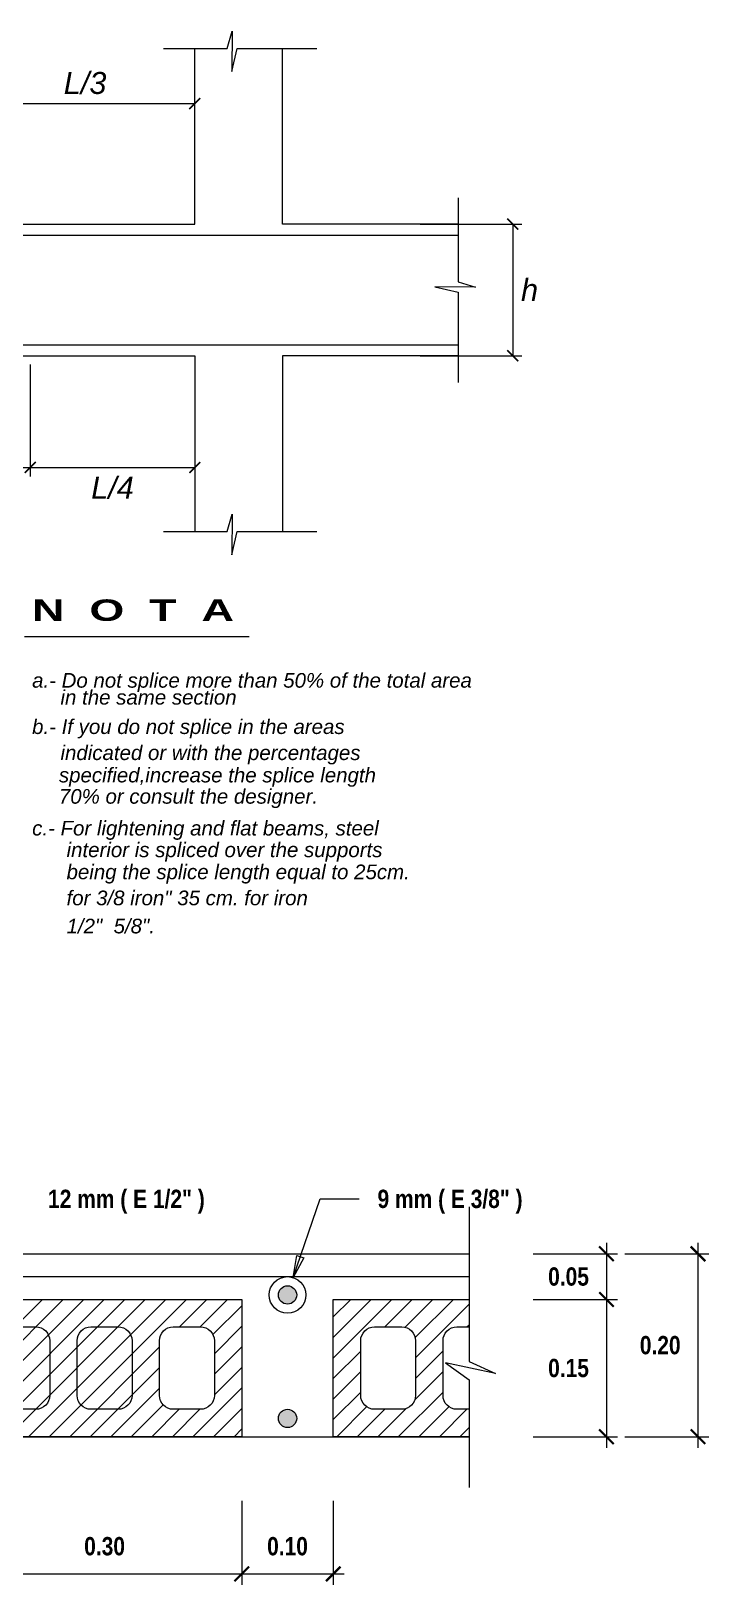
# Model space of a CAD drawing. Header units: millimetres. Extents: x 68 to 194, y 47 to 103.
# Drawn here: x 96.96 to 100.67, y 53.98 to 62.47 of the extents above; entities that cross this region are included whole.
import ezdxf

# ---------------------------------------------------------------- set-up
doc = ezdxf.new("R2010")
doc.units = ezdxf.units.MM
for name, color, linetype, lineweight in [('E_Fierros', 2, 'Continuous', 50), ('G_Complemento', 30, 'Continuous', 20), ('G_Sombreados', 8, 'Continuous', 9), ('G_Texto', 122, 'Continuous', 20)]:
    doc.layers.add(name, color=color, linetype=linetype, lineweight=lineweight)
doc.layers.add('G_Acotación', color=171, linetype='Continuous')
doc.styles.add('ARIAL', font='ariali.ttf', dxfattribs={"height": 0.12})
doc.styles.add('Cotas', font='ARIALNB.TTF', dxfattribs={"height": 0.1})
doc.styles.add('Titulo Detalles', font='swissb.ttf')
doc.dimstyles.new('110', dxfattribs={"dimtxt": 1, "dimasz": 0.08, "dimexe": 0.06, "dimexo": 0.1, "dimgap": 0.1, "dimtad": 3, "dimtih": 1, "dimtoh": 1, "dimlfac": 0.2, "dimzin": 1, "dimdsep": 46, "dimtxsty": 'Cotas', "dimblk": 'ARCHTICK', "dimcen": 2.5, "dimdle": 0.06, "dimclrt": 3, "dimazin": 0, "dimtp": 0.2, "dimtm": 0.2, "dimtfac": 1, "dimtix": 1, "dimtmove": 1, "dimatfit": 3, "dimldrblk": 'CLOSEDBLANK', "dimfxl": 0, "dimtolj": 1, "dimtzin": 1, "dimarcsym": 0})
doc.dimstyles.new('Indicadores', dxfattribs={"dimtxt": 0.08, "dimasz": 0.08, "dimexe": 0.05, "dimexo": 0.1, "dimgap": 0.05, "dimtad": 2, "dimtih": 1, "dimtoh": 1, "dimzin": 4, "dimdsep": 46, "dimtxsty": 'ARIAL', "dimblk1": 'ARCHTICK', "dimblk2": 'ARCHTICK', "dimsah": 1, "dimcen": 0.02, "dimclrd": 8, "dimclre": 8, "dimclrt": 7, "dimadec": 0, "dimazin": 0, "dimtfac": 1, "dimtmove": 2, "dimatfit": 3, "dimldrblk": 'CLOSEDBLANK', "dimfxl": 0, "dimtolj": 1, "dimtzin": 4, "dimlwd": 9, "dimlwe": 9, "dimarcsym": 0})
pattern_1 = [(45, (-1076.71157, -1234.71255), (-0.0561266008, 0.0561266008), [])]

# ---------------------------------------------------------------- blocks, each defined once
blk = doc.blocks.new('_ArchTick')
at = {"color": 0, "linetype": 'ByBlock', "const_width": 0.15}
blk.add_lwpolyline([(-0.5, -0.5), (0.5, 0.5)], dxfattribs=at)
blk = doc.blocks.new('*D613')
at = {"layer": 'Defpoints', "color": 0}
for p in [(100.1056, 55.7914), (100.1056, 54.7914), (100.6056, 54.7914)]:
    blk.add_point(p, dxfattribs=at)
at = {"layer": 'G_Acotación', "color": 0, "lineweight": -2}
for p, q in [((100.6056, 55.8514), (100.6056, 54.7314)), ((100.2056, 55.7914), (100.6656, 55.7914)), ((100.2056, 54.7914), (100.6656, 54.7914))]:
    blk.add_line(p, q, dxfattribs=at)
at = {"layer": 'G_Acotación', "color": 0, "lineweight": -2, "xscale": 0.08, "yscale": 0.08, "zscale": 0.08}
for p, rotation in [((100.6056, 55.7914), 90), ((100.6056, 54.7914), 270)]:
    blk.add_blockref('_ArchTick', p, dxfattribs=dict(at, rotation=rotation))
at = {"layer": 'G_Acotación', "color": 3, "lineweight": 5, "insert": (100.3993, 55.2914), "char_height": 0.1, "attachment_point": 5, "style": 'Cotas'}
blk.add_mtext('\\A1;0.20', dxfattribs=at)
blk = doc.blocks.new('_ClosedBlank')
at = {"color": 0, "linetype": 'ByBlock', "lineweight": -2}
for p, q in [((-1, 0.17), (0, 0)), ((-1, 0.17), (-1, -0.17)), ((0, 0), (-1, -0.17))]:
    blk.add_line(p, q, dxfattribs=at)
blk = doc.blocks.new('*D614')
at = {"layer": 'Defpoints', "color": 0}
for p in [(99.6056, 55.7914), (99.6056, 55.5414), (100.1056, 55.5414)]:
    blk.add_point(p, dxfattribs=at)
at = {"layer": 'G_Acotación', "color": 0, "lineweight": -2}
for p, q in [((100.1056, 55.8514), (100.1056, 55.4814)), ((99.7056, 55.7914), (100.1656, 55.7914)), ((99.7056, 55.5414), (100.1656, 55.5414))]:
    blk.add_line(p, q, dxfattribs=at)
at = {"layer": 'G_Acotación', "color": 0, "lineweight": -2, "xscale": 0.08, "yscale": 0.08, "zscale": 0.08}
for p, rotation in [((100.1056, 55.7914), 90), ((100.1056, 55.5414), 270)]:
    blk.add_blockref('_ArchTick', p, dxfattribs=dict(at, rotation=rotation))
at = {"layer": 'G_Acotación', "color": 3, "lineweight": 5, "insert": (99.8982, 55.6664), "char_height": 0.1, "attachment_point": 5, "style": 'Cotas'}
blk.add_mtext('\\A1;0.05', dxfattribs=at)
blk = doc.blocks.new('*D615')
at = {"layer": 'Defpoints', "color": 0}
for p in [(99.6056, 55.5414), (99.6056, 54.7914), (100.1056, 54.7914)]:
    blk.add_point(p, dxfattribs=at)
at = {"layer": 'G_Acotación', "color": 0, "lineweight": -2}
for p, q in [((100.1056, 55.6014), (100.1056, 54.7314)), ((99.7056, 55.5414), (100.1656, 55.5414)), ((99.7056, 54.7914), (100.1656, 54.7914))]:
    blk.add_line(p, q, dxfattribs=at)
at = {"layer": 'G_Acotación', "color": 0, "lineweight": -2, "xscale": 0.08, "yscale": 0.08, "zscale": 0.08}
for p, rotation in [((100.1056, 55.5414), 90), ((100.1056, 54.7914), 270)]:
    blk.add_blockref('_ArchTick', p, dxfattribs=dict(at, rotation=rotation))
at = {"layer": 'G_Acotación', "color": 3, "lineweight": 5, "insert": (99.8982, 55.1664), "char_height": 0.1, "attachment_point": 5, "style": 'Cotas'}
blk.add_mtext('\\A1;0.15', dxfattribs=at)
blk = doc.blocks.new('*D616')
at = {"layer": 'Defpoints', "color": 0}
for p in [(98.1121, 54.5414), (98.6121, 54.5414), (98.6121, 54.0414)]:
    blk.add_point(p, dxfattribs=at)
at = {"layer": 'G_Acotación', "color": 0, "lineweight": -2}
for p, q in [((98.1121, 54.4414), (98.1121, 53.9814)), ((98.6121, 54.4414), (98.6121, 53.9814)), ((98.0521, 54.0414), (98.6721, 54.0414))]:
    blk.add_line(p, q, dxfattribs=at)
at = {"layer": 'G_Acotación', "color": 0, "lineweight": -2, "xscale": 0.08, "yscale": 0.08, "zscale": 0.08, "rotation": 180}
blk.add_blockref('_ArchTick', (98.1121, 54.0414), dxfattribs=at)
at = {"layer": 'G_Acotación', "color": 0, "lineweight": -2, "xscale": 0.08, "yscale": 0.08, "zscale": 0.08}
blk.add_blockref('_ArchTick', (98.6121, 54.0414), dxfattribs=at)
at = {"layer": 'G_Acotación', "color": 3, "lineweight": 5, "insert": (98.3621, 54.1924), "char_height": 0.1, "attachment_point": 5, "style": 'Cotas'}
blk.add_mtext('\\A1;0.10', dxfattribs=at)
blk = doc.blocks.new('*D620')
at = {"layer": 'Defpoints', "color": 0}
for p in [(96.6121, 54.5414), (98.1121, 54.5414), (98.1121, 54.0414)]:
    blk.add_point(p, dxfattribs=at)
at = {"layer": 'G_Acotación', "color": 0, "lineweight": -2}
for p, q in [((96.6121, 54.4414), (96.6121, 53.9814)), ((98.1121, 54.4414), (98.1121, 53.9814)), ((96.5521, 54.0414), (98.1721, 54.0414))]:
    blk.add_line(p, q, dxfattribs=at)
at = {"layer": 'G_Acotación', "color": 0, "lineweight": -2, "xscale": 0.08, "yscale": 0.08, "zscale": 0.08, "rotation": 180}
blk.add_blockref('_ArchTick', (96.6121, 54.0414), dxfattribs=at)
at = {"layer": 'G_Acotación', "color": 0, "lineweight": -2, "xscale": 0.08, "yscale": 0.08, "zscale": 0.08}
blk.add_blockref('_ArchTick', (98.1121, 54.0414), dxfattribs=at)
at = {"layer": 'G_Acotación', "color": 3, "lineweight": 5, "insert": (97.3621, 54.1924), "char_height": 0.1, "attachment_point": 5, "style": 'Cotas'}
blk.add_mtext('\\A1;0.30', dxfattribs=at)
blk = doc.blocks.new('*D626')
at = {"layer": 'Defpoints', "color": 0}
for p in [(100.1056, 55.7914), (100.1056, 54.7914), (100.6056, 54.7914)]:
    blk.add_point(p, dxfattribs=at)
at = {"layer": 'G_Acotación', "color": 0, "lineweight": -2}
for p, q in [((100.6056, 55.8514), (100.6056, 54.7314)), ((100.2056, 55.7914), (100.6656, 55.7914)), ((100.2056, 54.7914), (100.6656, 54.7914))]:
    blk.add_line(p, q, dxfattribs=at)
at = {"layer": 'G_Acotación', "color": 0, "lineweight": -2, "xscale": 0.08, "yscale": 0.08, "zscale": 0.08}
for p, rotation in [((100.6056, 55.7914), 90), ((100.6056, 54.7914), 270)]:
    blk.add_blockref('_ArchTick', p, dxfattribs=dict(at, rotation=rotation))
at = {"layer": 'G_Acotación', "color": 3, "lineweight": 5, "insert": (100.3993, 55.2914), "char_height": 0.1, "attachment_point": 5, "style": 'Cotas'}
blk.add_mtext('\\A1;0.20', dxfattribs=at)
blk = doc.blocks.new('*D627')
at = {"layer": 'Defpoints', "color": 0}
for p in [(99.6056, 55.7914), (99.6056, 55.5414), (100.1056, 55.5414)]:
    blk.add_point(p, dxfattribs=at)
at = {"layer": 'G_Acotación', "color": 0, "lineweight": -2}
for p, q in [((100.1056, 55.8514), (100.1056, 55.4814)), ((99.7056, 55.7914), (100.1656, 55.7914)), ((99.7056, 55.5414), (100.1656, 55.5414))]:
    blk.add_line(p, q, dxfattribs=at)
at = {"layer": 'G_Acotación', "color": 0, "lineweight": -2, "xscale": 0.08, "yscale": 0.08, "zscale": 0.08}
for p, rotation in [((100.1056, 55.7914), 90), ((100.1056, 55.5414), 270)]:
    blk.add_blockref('_ArchTick', p, dxfattribs=dict(at, rotation=rotation))
at = {"layer": 'G_Acotación', "color": 3, "lineweight": 5, "insert": (99.8982, 55.6664), "char_height": 0.1, "attachment_point": 5, "style": 'Cotas'}
blk.add_mtext('\\A1;0.05', dxfattribs=at)
blk = doc.blocks.new('*D628')
at = {"layer": 'Defpoints', "color": 0}
for p in [(99.6056, 55.5414), (99.6056, 54.7914), (100.1056, 54.7914)]:
    blk.add_point(p, dxfattribs=at)
at = {"layer": 'G_Acotación', "color": 0, "lineweight": -2}
for p, q in [((100.1056, 55.6014), (100.1056, 54.7314)), ((99.7056, 55.5414), (100.1656, 55.5414)), ((99.7056, 54.7914), (100.1656, 54.7914))]:
    blk.add_line(p, q, dxfattribs=at)
at = {"layer": 'G_Acotación', "color": 0, "lineweight": -2, "xscale": 0.08, "yscale": 0.08, "zscale": 0.08}
for p, rotation in [((100.1056, 55.5414), 90), ((100.1056, 54.7914), 270)]:
    blk.add_blockref('_ArchTick', p, dxfattribs=dict(at, rotation=rotation))
at = {"layer": 'G_Acotación', "color": 3, "lineweight": 5, "insert": (99.8982, 55.1664), "char_height": 0.1, "attachment_point": 5, "style": 'Cotas'}
blk.add_mtext('\\A1;0.15', dxfattribs=at)
blk = doc.blocks.new('*D629')
at = {"layer": 'Defpoints', "color": 0}
for p in [(98.1121, 54.5414), (98.6121, 54.5414), (98.6121, 54.0414)]:
    blk.add_point(p, dxfattribs=at)
at = {"layer": 'G_Acotación', "color": 0, "lineweight": -2}
for p, q in [((98.1121, 54.4414), (98.1121, 53.9814)), ((98.6121, 54.4414), (98.6121, 53.9814)), ((98.0521, 54.0414), (98.6721, 54.0414))]:
    blk.add_line(p, q, dxfattribs=at)
at = {"layer": 'G_Acotación', "color": 0, "lineweight": -2, "xscale": 0.08, "yscale": 0.08, "zscale": 0.08, "rotation": 180}
blk.add_blockref('_ArchTick', (98.1121, 54.0414), dxfattribs=at)
at = {"layer": 'G_Acotación', "color": 0, "lineweight": -2, "xscale": 0.08, "yscale": 0.08, "zscale": 0.08}
blk.add_blockref('_ArchTick', (98.6121, 54.0414), dxfattribs=at)
at = {"layer": 'G_Acotación', "color": 3, "lineweight": 5, "insert": (98.3621, 54.1924), "char_height": 0.1, "attachment_point": 5, "style": 'Cotas'}
blk.add_mtext('\\A1;0.10', dxfattribs=at)
blk = doc.blocks.new('*D633')
at = {"layer": 'Defpoints', "color": 0}
for p in [(96.6121, 54.5414), (98.1121, 54.5414), (98.1121, 54.0414)]:
    blk.add_point(p, dxfattribs=at)
at = {"layer": 'G_Acotación', "color": 0, "lineweight": -2}
for p, q in [((96.6121, 54.4414), (96.6121, 53.9814)), ((98.1121, 54.4414), (98.1121, 53.9814)), ((96.5521, 54.0414), (98.1721, 54.0414))]:
    blk.add_line(p, q, dxfattribs=at)
at = {"layer": 'G_Acotación', "color": 0, "lineweight": -2, "xscale": 0.08, "yscale": 0.08, "zscale": 0.08, "rotation": 180}
blk.add_blockref('_ArchTick', (96.6121, 54.0414), dxfattribs=at)
at = {"layer": 'G_Acotación', "color": 0, "lineweight": -2, "xscale": 0.08, "yscale": 0.08, "zscale": 0.08}
blk.add_blockref('_ArchTick', (98.1121, 54.0414), dxfattribs=at)
at = {"layer": 'G_Acotación', "color": 3, "lineweight": 5, "insert": (97.3621, 54.1924), "char_height": 0.1, "attachment_point": 5, "style": 'Cotas'}
blk.add_mtext('\\A1;0.30', dxfattribs=at)
blk = doc.blocks.new('*D643')
at = {"layer": 'Defpoints', "color": 0}
for p in [(98.987, 61.4196), (98.987, 60.6996), (99.5936, 60.6996)]:
    blk.add_point(p, dxfattribs=at)
at = {"layer": 'G_Acotación', "color": 8, "lineweight": 9}
for p, q in [((99.087, 61.4196), (99.6436, 61.4196)), ((99.5936, 61.4196), (99.5936, 60.6996)), ((99.087, 60.6996), (99.6436, 60.6996))]:
    blk.add_line(p, q, dxfattribs=at)
at = {"layer": 'G_Acotación', "color": 8, "lineweight": 9, "xscale": 0.06, "yscale": 0.06, "zscale": 0.06}
for p, rotation in [((99.5936, 61.4196), 90), ((99.5936, 60.6996), 270)]:
    blk.add_blockref('_ArchTick', p, dxfattribs=dict(at, rotation=rotation))
at = {"layer": 'G_Acotación', "color": 7, "lineweight": 5, "insert": (99.6852, 61.0596), "char_height": 0.12, "attachment_point": 5, "style": 'ARIAL'}
blk.add_mtext('\\A1;h', dxfattribs=at)
blk = doc.blocks.new('*D649')
at = {"layer": 'Defpoints', "color": 0}
for p in [(96.0554, 60.7524), (96.9554, 60.7524), (96.9554, 60.0891)]:
    blk.add_point(p, dxfattribs=at)
at = {"layer": 'G_Acotación', "color": 8, "lineweight": 9}
for p, q in [((96.0554, 60.6524), (96.0554, 60.0391)), ((96.9554, 60.6524), (96.9554, 60.0391)), ((96.0554, 60.0891), (96.9554, 60.0891))]:
    blk.add_line(p, q, dxfattribs=at)
at = {"layer": 'G_Acotación', "color": 8, "lineweight": 9, "xscale": 0.06, "yscale": 0.06, "zscale": 0.06, "rotation": 180}
blk.add_blockref('_ArchTick', (96.0554, 60.0891), dxfattribs=at)
at = {"layer": 'G_Acotación', "color": 8, "lineweight": 9, "xscale": 0.06, "yscale": 0.06, "zscale": 0.06}
blk.add_blockref('_ArchTick', (96.9554, 60.0891), dxfattribs=at)
at = {"layer": 'G_Acotación', "color": 7, "lineweight": 5, "insert": (96.5054, 59.9771), "char_height": 0.12, "attachment_point": 5, "style": 'ARIAL'}
blk.add_mtext('\\A1;L/4', dxfattribs=at)
blk = doc.blocks.new('*D651')
at = {"layer": 'Defpoints', "color": 0}
for p in [(97.8554, 62.0779), (96.6554, 61.4196), (97.8554, 61.4196)]:
    blk.add_point(p, dxfattribs=at)
at = {"layer": 'G_Acotación', "color": 8, "lineweight": 9}
for p, q in [((96.6554, 61.5196), (96.6554, 62.1279)), ((97.8554, 61.5196), (97.8554, 62.1279)), ((96.6554, 62.0779), (97.8554, 62.0779))]:
    blk.add_line(p, q, dxfattribs=at)
at = {"layer": 'G_Acotación', "color": 8, "lineweight": 9, "xscale": 0.06, "yscale": 0.06, "zscale": 0.06, "rotation": 180}
blk.add_blockref('_ArchTick', (96.6554, 62.0779), dxfattribs=at)
at = {"layer": 'G_Acotación', "color": 8, "lineweight": 9, "xscale": 0.06, "yscale": 0.06, "zscale": 0.06}
blk.add_blockref('_ArchTick', (97.8554, 62.0779), dxfattribs=at)
at = {"layer": 'G_Acotación', "color": 7, "lineweight": 5, "insert": (97.2554, 62.1899), "char_height": 0.12, "attachment_point": 5, "style": 'ARIAL'}
blk.add_mtext('\\A1;L/3', dxfattribs=at)
blk = doc.blocks.new('*D652')
at = {"layer": 'Defpoints', "color": 0}
for p in [(96.9554, 60.7524), (97.8554, 60.7524), (97.8554, 60.0891)]:
    blk.add_point(p, dxfattribs=at)
at = {"layer": 'G_Acotación', "color": 8, "lineweight": 9}
for p, q in [((96.9554, 60.6524), (96.9554, 60.0391)), ((97.8554, 60.6524), (97.8554, 60.0391)), ((96.9554, 60.0891), (97.8554, 60.0891))]:
    blk.add_line(p, q, dxfattribs=at)
at = {"layer": 'G_Acotación', "color": 8, "lineweight": 9, "xscale": 0.06, "yscale": 0.06, "zscale": 0.06, "rotation": 180}
blk.add_blockref('_ArchTick', (96.9554, 60.0891), dxfattribs=at)
at = {"layer": 'G_Acotación', "color": 8, "lineweight": 9, "xscale": 0.06, "yscale": 0.06, "zscale": 0.06}
blk.add_blockref('_ArchTick', (97.8554, 60.0891), dxfattribs=at)
at = {"layer": 'G_Acotación', "color": 7, "lineweight": 5, "insert": (97.4054, 59.9771), "char_height": 0.12, "attachment_point": 5, "style": 'ARIAL'}
blk.add_mtext('\\A1;L/4', dxfattribs=at)

msp = doc.modelspace()

# ---------------------------------------------------------------- hatches: boundary and pattern name
at = {"layer": 'E_Fierros', "lineweight": 5}
h = msp.add_hatch(color=256, dxfattribs=at)
h.dxf.hatch_style = 1
h.paths.add_polyline_path([(98.4121, 55.5664, 1), (98.3121, 55.5664, 1)])
h.paths.add_polyline_path([(98.4121, 54.8914, 1), (98.3121, 54.8914, 1)])
h = msp.add_hatch(color=256, dxfattribs=at)
h.dxf.hatch_style = 1
h.paths.add_polyline_path([(98.4121, 55.5664, 1), (98.3121, 55.5664, 1)])
h.paths.add_polyline_path([(98.4121, 54.8914, 1), (98.3121, 54.8914, 1)])
at = {"layer": 'G_Sombreados', "lineweight": 5}
h = msp.add_hatch(dxfattribs=at)
h.set_pattern_fill('LINE,_O', color=256, scale=0.025, angle=45)
h.set_pattern_definition(pattern_1)
h.paths.add_polyline_path([(96.6121, 55.5414), (96.6121, 54.7914), (98.1121, 54.7914), (98.1121, 55.5414)])
h.paths.add_polyline_path([(97.6621, 55.3164, -0.414214), (97.7371, 55.3914), (97.8871, 55.3914, -0.414214), (97.9621, 55.3164), (97.9621, 55.0164, -0.414214), (97.8871, 54.9414), (97.7371, 54.9414, -0.414214), (97.6621, 55.0164)], flags=16)
h = msp.add_hatch(dxfattribs=at)
h.set_pattern_fill('LINE,_O', color=256, scale=0.025, angle=45)
h.set_pattern_definition(pattern_1)
h.paths.add_polyline_path([(96.6121, 55.5414), (96.6121, 54.7914), (98.1121, 54.7914), (98.1121, 55.5414)])
h.paths.add_polyline_path([(97.6621, 55.3164, -0.414214), (97.7371, 55.3914), (97.8871, 55.3914, -0.414214), (97.9621, 55.3164), (97.9621, 55.0164, -0.414214), (97.8871, 54.9414), (97.7371, 54.9414, -0.414214), (97.6621, 55.0164)], flags=16)
h = msp.add_hatch(dxfattribs=at)
h.set_pattern_fill('LINE,_O', color=256, scale=0.025, angle=45)
h.set_pattern_definition(pattern_1)
h.paths.add_polyline_path([(99.3556, 54.7914), (99.3556, 54.9414), (99.2871, 54.9414, -0.414214), (99.2121, 55.0164), (99.2121, 55.3164, -0.414214), (99.2871, 55.3914), (99.3556, 55.3914), (99.3556, 55.5414), (98.6121, 55.5414), (98.6121, 54.7914)])
h.paths.add_polyline_path([(98.7621, 55.0164), (98.7621, 55.3164, -0.414214), (98.8371, 55.3914), (98.9871, 55.3914, -0.414214), (99.0621, 55.3164), (99.0621, 55.0164, -0.414214), (98.9871, 54.9414), (98.8371, 54.9414, -0.414214)], flags=16)
h = msp.add_hatch(dxfattribs=at)
h.set_pattern_fill('LINE,_O', color=256, scale=0.025, angle=45)
h.set_pattern_definition(pattern_1)
h.paths.add_polyline_path([(99.3556, 54.7914), (99.3556, 54.9414), (99.2871, 54.9414, -0.414214), (99.2121, 55.0164), (99.2121, 55.3164, -0.414214), (99.2871, 55.3914), (99.3556, 55.3914), (99.3556, 55.5414), (98.6121, 55.5414), (98.6121, 54.7914)])
h.paths.add_polyline_path([(98.7621, 55.0164), (98.7621, 55.3164, -0.414214), (98.8371, 55.3914), (98.9871, 55.3914, -0.414214), (99.0621, 55.3164), (99.0621, 55.0164, -0.414214), (98.9871, 54.9414), (98.8371, 54.9414, -0.414214)], flags=16)

# ---------------------------------------------------------------- linework, layer by layer
at = {"lineweight": 5}
msp.add_line((96.924, 59.1648), (98.1526, 59.1648), dxfattribs=at)
at = {"layer": 'E_Fierros', "lineweight": 5}
msp.add_line((91.3687, 55.6664), (99.3556, 55.6664), dxfattribs=at)
msp.add_line((91.3687, 55.6664), (99.3556, 55.6664), dxfattribs=at)
for points in [[(95.5754, 61.3596), (95.5754, 61.3596), (99.2952, 61.3596)], [(94.6154, 60.7596), (94.6154, 60.7596), (99.2952, 60.7596)]]:
    msp.add_lwpolyline(points, dxfattribs=at)
for centre in [(98.3621, 55.5664), (98.3621, 55.5664), (98.3621, 54.8914), (98.3621, 54.8914)]:
    msp.add_circle(centre, 0.05, dxfattribs=at)
at = {"layer": 'G_Acotación', "lineweight": 5}
msp.add_circle((98.3621, 55.5664), 0.1, dxfattribs=at)
msp.add_circle((98.3621, 55.5664), 0.1, dxfattribs=at)
at = {"layer": 'G_Complemento', "lineweight": 5}
for p, q in [((91.3687, 55.7914), (99.3556, 55.7914)), ((91.3687, 55.7914), (99.3556, 55.7914)), ((91.3687, 54.7914), (99.3556, 54.7914)), ((91.3687, 54.7914), (99.3556, 54.7914))]:
    msp.add_line(p, q, dxfattribs=at)
at = {"layer": 'G_Complemento', "linetype": 'ByBlock', "lineweight": 5, "ltscale": 5}
for points in [[(97.6848, 62.3796), (98.0315, 62.3796), (98.0591, 62.4743), (98.0578, 62.2525), (98.0869, 62.3796), (98.5224, 62.3796)], [(99.2952, 61.563), (99.2952, 61.1029), (99.3899, 61.0753), (99.1681, 61.0766), (99.2952, 61.0474), (99.2952, 60.5542)], [(97.6848, 59.7396), (98.0315, 59.7396), (98.0591, 59.8343), (98.0578, 59.6125), (98.0869, 59.7396), (98.5224, 59.7396)]]:
    msp.add_lwpolyline(points, dxfattribs=at)
at = {"layer": 'G_Complemento', "lineweight": 5}
for points in [[(94.2554, 61.4196), (97.8554, 61.4196), (97.8554, 62.3796)], [(99.2952, 61.4196), (98.3352, 61.4196), (98.3352, 62.3796)], [(94.2554, 60.6996), (97.8554, 60.6996), (97.8554, 59.7396)], [(99.2952, 60.6996), (98.3352, 60.6996), (98.3352, 59.7396)], [(99.3556, 56.0484), (99.3556, 55.2024), (99.4989, 55.1377), (99.2254, 55.1952), (99.3556, 55.1017), (99.3556, 54.5131)], [(99.3556, 56.0484), (99.3556, 55.2024), (99.4989, 55.1377), (99.2254, 55.1952), (99.3556, 55.1017), (99.3556, 54.5131)], [(99.3556, 54.7914), (98.6121, 54.7914), (98.6121, 55.5414), (99.3556, 55.5414)], [(99.3556, 54.7914), (98.6121, 54.7914), (98.6121, 55.5414), (99.3556, 55.5414)]]:
    msp.add_lwpolyline(points, dxfattribs=at)
msp.add_lwpolyline([(98.1121, 54.7914), (96.6121, 54.7914), (96.6121, 55.5414), (98.1121, 55.5414)], close=True, dxfattribs=at)
msp.add_lwpolyline([(98.1121, 54.7914), (96.6121, 54.7914), (96.6121, 55.5414), (98.1121, 55.5414)], close=True, dxfattribs=at)
for points in [[(96.9871, 54.9414), (96.8371, 54.9414, -0.414214), (96.7621, 55.0164), (96.7621, 55.3164, -0.414214), (96.8371, 55.3914), (96.9871, 55.3914, -0.414214), (97.0621, 55.3164), (97.0621, 55.0164, -0.414214)], [(96.9871, 54.9414), (96.8371, 54.9414, -0.414214), (96.7621, 55.0164), (96.7621, 55.3164, -0.414214), (96.8371, 55.3914), (96.9871, 55.3914, -0.414214), (97.0621, 55.3164), (97.0621, 55.0164, -0.414214)], [(97.4371, 54.9414), (97.2871, 54.9414, -0.414214), (97.2121, 55.0164), (97.2121, 55.3164, -0.414214), (97.2871, 55.3914), (97.4371, 55.3914, -0.414214), (97.5121, 55.3164), (97.5121, 55.0164, -0.414214)], [(97.4371, 54.9414), (97.2871, 54.9414, -0.414214), (97.2121, 55.0164), (97.2121, 55.3164, -0.414214), (97.2871, 55.3914), (97.4371, 55.3914, -0.414214), (97.5121, 55.3164), (97.5121, 55.0164, -0.414214)], [(97.8871, 54.9414), (97.7371, 54.9414, -0.414214), (97.6621, 55.0164), (97.6621, 55.3164, -0.414214), (97.7371, 55.3914), (97.8871, 55.3914, -0.414214), (97.9621, 55.3164), (97.9621, 55.0164, -0.414214)], [(97.8871, 54.9414), (97.7371, 54.9414, -0.414214), (97.6621, 55.0164), (97.6621, 55.3164, -0.414214), (97.7371, 55.3914), (97.8871, 55.3914, -0.414214), (97.9621, 55.3164), (97.9621, 55.0164, -0.414214)], [(98.9871, 54.9414), (98.8371, 54.9414, -0.414214), (98.7621, 55.0164), (98.7621, 55.3164, -0.414214), (98.8371, 55.3914), (98.9871, 55.3914, -0.414214), (99.0621, 55.3164), (99.0621, 55.0164, -0.414214)], [(98.9871, 54.9414), (98.8371, 54.9414, -0.414214), (98.7621, 55.0164), (98.7621, 55.3164, -0.414214), (98.8371, 55.3914), (98.9871, 55.3914, -0.414214), (99.0621, 55.3164), (99.0621, 55.0164, -0.414214)]]:
    msp.add_lwpolyline(points, format="xyb", close=True, dxfattribs=at)
msp.add_lwpolyline([(99.3556, 54.9414), (99.2871, 54.9414, -0.414214), (99.2121, 55.0164), (99.2121, 55.3164, -0.414214), (99.2871, 55.3914), (99.3556, 55.3914)], format="xyb", dxfattribs=at)
msp.add_lwpolyline([(99.3556, 54.9414), (99.2871, 54.9414, -0.414214), (99.2121, 55.0164), (99.2121, 55.3164, -0.414214), (99.2871, 55.3914), (99.3556, 55.3914)], format="xyb", dxfattribs=at)

# ---------------------------------------------------------------- texts
at = {"layer": 'G_Texto', "color": 7, "lineweight": 5, "style": 'Titulo Detalles', "width": 1.5}
msp.add_text('N  O  T  A', height=0.117, dxfattribs=at).set_placement((96.9659, 59.2508))
at = {"layer": 'G_Texto', "lineweight": 5, "style": 'ARIAL'}
for s, p in [('a.- Do not splice more than 50% of the total area ', (96.9659, 58.8855)), ('     in the same section', (96.9659, 58.7931)), ('b.- If you do not splice in the areas', (96.9659, 58.6323)), ('     indicated or with the percentages ', (96.9659, 58.4899)), ('specified,increase the splice length ', (97.1125, 58.3678)), ('70% or consult the designer.', (97.1125, 58.2514)), ('c.- For lightening and flat beams, steel', (96.9664, 58.0776)), ('interior is spliced over the supports', (97.1543, 57.9593)), ('being the splice length equal to 25cm.', (97.1543, 57.8388)), ('for 3/8 iron" 35 cm. for iron ', (97.1543, 57.6964)), ('1/2"  5/8".', (97.1543, 57.5426))]:
    msp.add_text(s, height=0.08, dxfattribs=at).set_placement(p)
at = {"layer": 'G_Texto', "lineweight": 5, "char_height": 0.1, "attachment_point": 1, "style": 'Cotas'}
for s, insert, width in [('12 mm ( E 1/2" )', (97.0532, 56.1416), 0.958028), ('12 mm ( E 1/2" )', (97.0532, 56.1416), 0.958028), ('9 mm ( E 3/8" )', (98.8541, 56.1416), 0.983059)]:
    msp.add_mtext(s, dxfattribs=dict(at, insert=insert, width=width))

# ---------------------------------------------------------------- dimensions: what is measured, and where the dimension line sits
at = {"layer": 'G_Acotación', "lineweight": 5}
for base, p1, p2, text, picture, middle in [((97.8554, 62.0779), (96.6554, 61.4196), (97.8554, 61.4196), 'L/3', '*D651', (97.2554, 62.1899)), ((96.9554, 60.0891), (96.0554, 60.7524), (96.9554, 60.7524), 'L/4', '*D649', (96.5054, 59.9771)), ((97.8554, 60.0891), (96.9554, 60.7524), (97.8554, 60.7524), 'L/4', '*D652', (97.4054, 59.9771))]:
    dim = msp.add_linear_dim(base=base, p1=p1, p2=p2, text=text, dimstyle='Indicadores', override={"dimasz": 0.06}, dxfattribs=at)
    dim.commit()
    dim.dimension.update_dxf_attribs({"geometry": picture, "text_midpoint": middle})
dim = msp.add_linear_dim(base=(99.5936, 60.6996), p1=(98.987, 61.4196), p2=(98.987, 60.6996), angle=90, text='h', dimstyle='Indicadores', override={"dimasz": 0.06}, dxfattribs=at)
dim.commit()
dim.dimension.update_dxf_attribs({"geometry": '*D643', "text_midpoint": (99.6852, 61.0596)})
for picture in ['*D614', '*D627']:
    dim = msp.add_linear_dim(base=(100.1056, 55.5414), p1=(99.6056, 55.7914), p2=(99.6056, 55.5414), angle=90, dimstyle='110', dxfattribs=at)
    dim.commit()
    dim.dimension.update_dxf_attribs({"geometry": picture, "text_midpoint": (100.1056, 55.6664), "dimtype": 160})
for picture in ['*D613', '*D626']:
    dim = msp.add_aligned_dim(p1=(100.1056, 55.7914), p2=(100.1056, 54.7914), distance=0.5, dimstyle='110', dxfattribs=at)
    dim.commit()
    dim.dimension.update_dxf_attribs({"geometry": picture, "text_midpoint": (100.3993, 55.2914)})
for picture in ['*D615', '*D628']:
    dim = msp.add_linear_dim(base=(100.1056, 54.7914), p1=(99.6056, 55.5414), p2=(99.6056, 54.7914), angle=90, dimstyle='110', dxfattribs=at)
    dim.commit()
    dim.dimension.update_dxf_attribs({"geometry": picture, "text_midpoint": (99.8982, 55.1664)})
for picture in ['*D620', '*D633']:
    dim = msp.add_linear_dim(base=(98.1121, 54.0414), p1=(96.6121, 54.5414), p2=(98.1121, 54.5414), dimstyle='110', dxfattribs=at)
    dim.commit()
    dim.dimension.update_dxf_attribs({"geometry": picture, "text_midpoint": (97.3621, 54.1924)})
for picture in ['*D616', '*D629']:
    dim = msp.add_linear_dim(base=(98.6121, 54.0414), p1=(98.1121, 54.5414), p2=(98.6121, 54.5414), dimstyle='110', dxfattribs=at)
    dim.commit()
    dim.dimension.update_dxf_attribs({"geometry": picture, "text_midpoint": (98.3621, 54.0414), "dimtype": 160})

# ---------------------------------------------------------------- leaders
at = {"layer": 'G_Texto', "lineweight": 5}
msp.add_leader([(98.3936, 55.6613), (98.5411, 56.0916), (98.7541, 56.0916)], dimstyle='110', override={"dimasz": 0.12, "dimtad": 0, "dimldrblk": 'ClosedBlank'}, dxfattribs=at)

doc.saveas('drawing.dxf')
